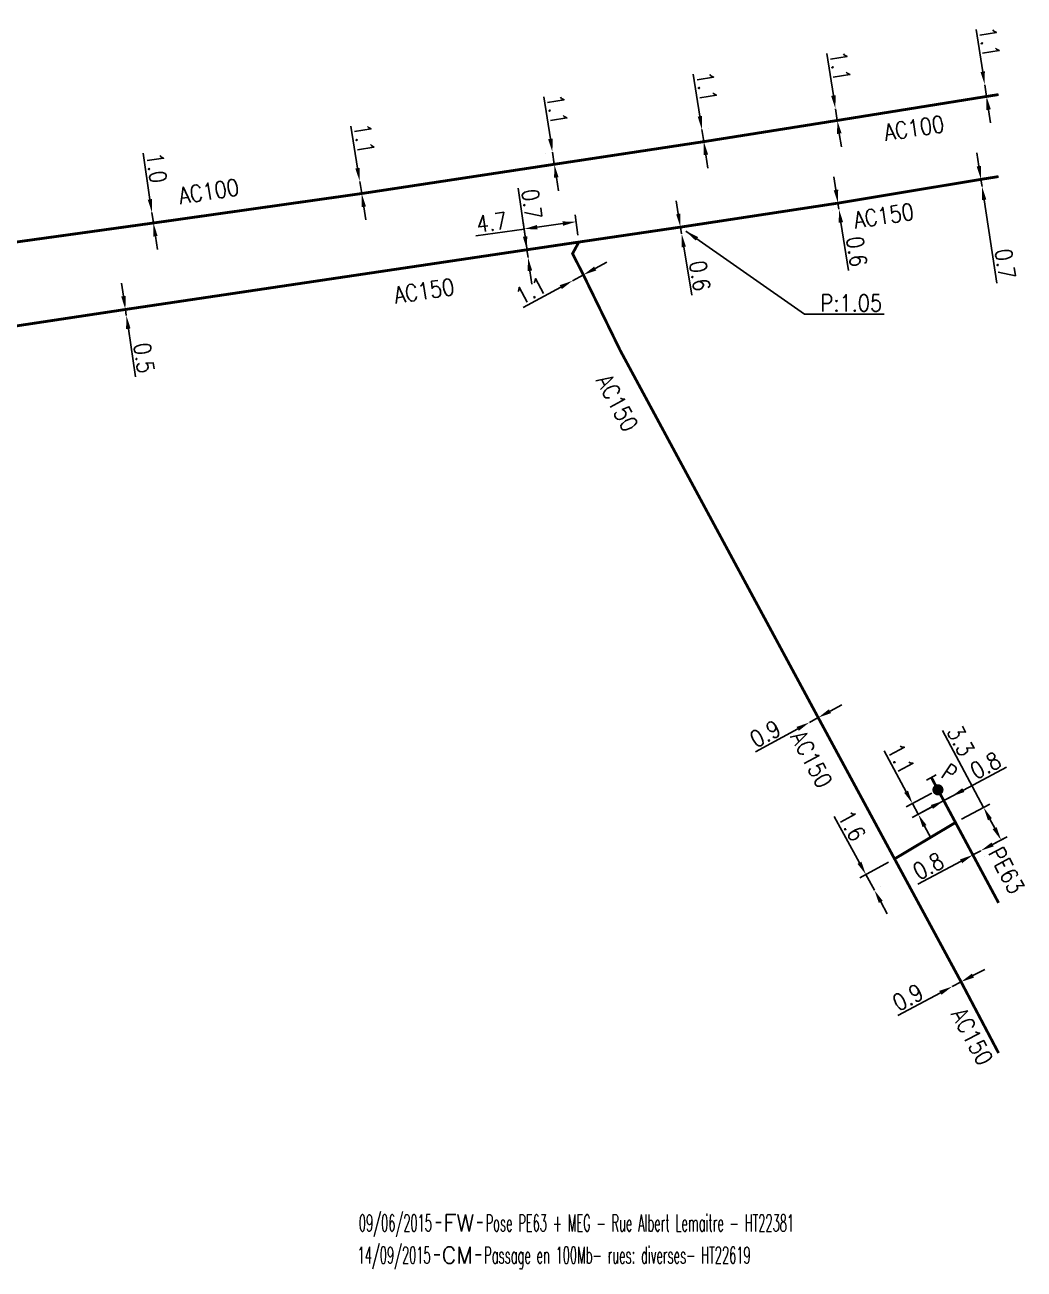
# Model space of a CAD drawing. Header units: millimetres. Extents: x 149996 to 151004, y 126998 to 128018.
# Drawn here: x 150912.8 to 151002.3, y 127483 to 127594.5 of the extents above; entities that cross this region are included whole.
import ezdxf
from ezdxf.enums import TextEntityAlignment as Align

# ---------------------------------------------------------------- set-up
doc = ezdxf.new("R2010")
doc.units = ezdxf.units.MM
doc.header["$PDMODE"] = 34
doc.linetypes.add('L_100_AP', pattern=[14, 10, -1.5, 1, -1.5])
doc.linetypes.add('L_100_PE', pattern=[14, 10, -1.5, 1, -1.5])
doc.layers.get('0').update_dxf_attribs({"linetype": 'CONTINUOUS'})
doc.layers.get('DEFPOINTS').update_dxf_attribs({"linetype": 'CONTINUOUS'})
for name, color, linetype in [('L_140', 3, 'CONTINUOUS'), ('L_300', 7, 'CONTINUOUS'), ('L_340', 7, 'CONTINUOUS'), ('L_910', 7, 'CONTINUOUS')]:
    doc.layers.add(name, color=color, linetype=linetype)
doc.styles.add('G_ROMANS', font='ROMANS.SHX', dxfattribs={"width": 0.75})
doc.styles.get("Standard").update_dxf_attribs({"font": 'romans.shx', "width": 0.85})
doc.dimstyles.get("Standard").update_dxf_attribs({"dimtxt": 1.5, "dimasz": 1.2, "dimexe": 0.625, "dimexo": 0.625, "dimgap": 0.25, "dimtad": 1, "dimdec": 1, "dimzin": 0, "dimdsep": 46, "dimtxsty": 'Standard', "dimcen": -0.5, "dimadec": 0, "dimazin": 0, "dimtfac": 1, "dimtdec": 1, "dimtmove": 0, "dimatfit": 3, "dimfxl": 0, "dimtolj": 1, "dimtzin": 0, "dimarcsym": 0})

# ---------------------------------------------------------------- blocks, each defined once
blk = doc.blocks.new('*D826')
at = {"layer": 'DEFPOINTS', "color": 0, "linetype": 'Continuous', "transparency": 16777216}
for p in [(150996.64, 127508.77), (150995.85, 127508.35), (150995.85, 127508.35)]:
    blk.add_point(p, dxfattribs=at)
at = {"layer": 'L_140', "color": 0, "linetype": 'Continuous', "lineweight": -2, "transparency": 16777216}
for p, q in [((150997.7, 127509.33), (150998.76, 127509.89)), ((150996.64, 127508.77), (150995.85, 127508.35)), ((150994.79, 127507.78), (150990.98, 127505.76))]:
    blk.add_line(p, q, dxfattribs=at)
at = {"layer": 'L_140', "color": 0, "linetype": 'Continuous', "transparency": 16777216}
for points in [[(150997.61, 127509.51), (150997.8, 127509.15), (150996.64, 127508.77)], [(150994.69, 127507.96), (150994.88, 127507.61), (150995.85, 127508.35)]]:
    blk.add_solid(points, dxfattribs=at)
at = {"layer": 'L_140', "color": 0, "linetype": 'Continuous', "transparency": 16777216, "insert": (150991.88, 127507.38), "char_height": 1.5, "attachment_point": 5, "rotation": 27.9396}
blk.add_mtext('\\A1;0.9', dxfattribs=at)
blk = doc.blocks.new('*D827')
at = {"layer": 'DEFPOINTS', "color": 0, "linetype": 'Continuous', "transparency": 16777216}
for p in [(150990.68, 127519.79), (150988.87, 127516.99), (150988.87, 127516.99)]:
    blk.add_point(p, dxfattribs=at)
at = {"layer": 'L_140', "color": 0, "linetype": 'Continuous', "lineweight": -2, "transparency": 16777216}
for p, q in [((150987.53, 127519.45), (150985.27, 127523.6)), ((150990.13, 127519.5), (150987.56, 127518.09)), ((150988.87, 127516.99), (150988.11, 127518.39)), ((150989.42, 127517.29), (150989.42, 127517.29)), ((150989.44, 127515.93), (150990.02, 127514.88))]:
    blk.add_line(p, q, dxfattribs=at)
at = {"layer": 'L_140', "color": 0, "linetype": 'Continuous', "transparency": 16777216}
for points in [[(150987.71, 127519.54), (150987.36, 127519.35), (150988.11, 127518.39)], [(150989.62, 127516.03), (150989.27, 127515.84), (150988.87, 127516.99)]]:
    blk.add_solid(points, dxfattribs=at)
at = {"layer": 'L_140', "color": 0, "linetype": 'Continuous', "transparency": 16777216, "insert": (150986.86, 127522.77), "char_height": 1.5, "attachment_point": 5, "rotation": 298.5485}
blk.add_mtext('\\A1;1.6', dxfattribs=at)
blk = doc.blocks.new('*D828')
at = {"layer": 'DEFPOINTS', "color": 0, "linetype": 'Continuous', "transparency": 16777216}
for p in [(150983.84, 127532.45), (150983.05, 127532.02), (150983.05, 127532.02)]:
    blk.add_point(p, dxfattribs=at)
at = {"layer": 'L_140', "color": 0, "linetype": 'Continuous', "lineweight": -2, "transparency": 16777216}
for p, q in [((150984.9, 127533.02), (150985.95, 127533.6)), ((150983.84, 127532.45), (150983.05, 127532.02)), ((150982, 127531.44), (150978.21, 127529.38))]:
    blk.add_line(p, q, dxfattribs=at)
at = {"layer": 'L_140', "color": 0, "linetype": 'Continuous', "transparency": 16777216}
for points in [[(150984.8, 127533.2), (150984.99, 127532.85), (150983.84, 127532.45)], [(150981.9, 127531.62), (150982.1, 127531.27), (150983.05, 127532.02)]]:
    blk.add_solid(points, dxfattribs=at)
at = {"layer": 'L_140', "color": 0, "linetype": 'Continuous', "transparency": 16777216, "insert": (150979.1, 127531), "char_height": 1.5, "attachment_point": 5, "rotation": 28.5816}
blk.add_mtext('\\A1;0.9', dxfattribs=at)
blk = doc.blocks.new('*D829')
at = {"layer": 'DEFPOINTS', "color": 0, "linetype": 'Continuous', "transparency": 16777216}
for p in [(150997.7, 127520.14), (150998.4, 127520.52), (150998.4, 127520.52)]:
    blk.add_point(p, dxfattribs=at)
at = {"layer": 'L_140', "color": 0, "linetype": 'Continuous', "lineweight": -2, "transparency": 16777216}
for p, q in [((150999.46, 127521.08), (151000.52, 127521.65)), ((150998.4, 127520.52), (150997.7, 127520.14)), ((150998.7, 127519.97), (150998.7, 127519.97)), ((150996.64, 127519.58), (150992.78, 127517.52)), ((150997.99, 127519.59), (150997.99, 127519.59))]:
    blk.add_line(p, q, dxfattribs=at)
at = {"layer": 'L_140', "color": 0, "linetype": 'Continuous', "transparency": 16777216}
for points in [[(150999.37, 127521.26), (150999.56, 127520.91), (150998.4, 127520.52)], [(150996.55, 127519.75), (150996.73, 127519.4), (150997.7, 127520.14)]]:
    blk.add_solid(points, dxfattribs=at)
at = {"layer": 'L_140', "color": 0, "linetype": 'Continuous', "transparency": 16777216, "insert": (150993.71, 127519.15), "char_height": 1.5, "attachment_point": 5, "rotation": 28.0642}
blk.add_mtext('\\A1;0.8', dxfattribs=at)
blk = doc.blocks.new('*D830')
at = {"layer": 'DEFPOINTS', "color": 0, "linetype": 'Continuous', "transparency": 16777216}
for p in [(150996.14, 127523.05), (151000.22, 127521.48), (150998.4, 127520.52)]:
    blk.add_point(p, dxfattribs=at)
at = {"layer": 'L_140', "color": 0, "linetype": 'Continuous', "lineweight": -2, "transparency": 16777216}
for p, q in [((150998.66, 127524.4), (150994.98, 127531.3)), ((150996.69, 127523.34), (150999.21, 127524.69)), ((150999.65, 127522.54), (150999.23, 127523.34)), ((150998.96, 127520.81), (151000.77, 127521.78))]:
    blk.add_line(p, q, dxfattribs=at)
at = {"layer": 'L_140', "color": 0, "linetype": 'Continuous', "transparency": 16777216}
for points in [[(150999.4, 127523.43), (150999.05, 127523.24), (150998.66, 127524.4)], [(150999.83, 127522.64), (150999.47, 127522.45), (151000.22, 127521.48)]]:
    blk.add_solid(points, dxfattribs=at)
at = {"layer": 'L_140', "color": 0, "linetype": 'Continuous', "transparency": 16777216, "insert": (150996.61, 127530.37), "char_height": 1.5, "attachment_point": 5, "rotation": 298.0642}
blk.add_mtext('\\A1;3.3', dxfattribs=at)
blk = doc.blocks.new('*D831')
at = {"layer": 'DEFPOINTS', "color": 0, "linetype": 'Continuous', "transparency": 16777216}
for p in [(150994.57, 127525.98), (150997.34, 127526.22), (150992.8, 127523.79)]:
    blk.add_point(p, dxfattribs=at)
at = {"layer": 'L_300', "color": 0, "linetype": 'Continuous', "lineweight": -2, "transparency": 16777216}
for p, q in [((150991.71, 127525.81), (150989.76, 127529.46)), ((150994.02, 127525.69), (150991.73, 127524.46)), ((150996.79, 127525.93), (150992.25, 127523.49)), ((150992.8, 127523.79), (150992.28, 127524.76)), ((150993.37, 127522.73), (150993.93, 127521.67))]:
    blk.add_line(p, q, dxfattribs=at)
at = {"layer": 'L_300', "color": 0, "linetype": 'Continuous', "transparency": 16777216}
for points in [[(150991.89, 127525.91), (150991.54, 127525.72), (150992.28, 127524.76)], [(150993.54, 127522.82), (150993.19, 127522.63), (150992.8, 127523.79)]]:
    blk.add_solid(points, dxfattribs=at)
at = {"layer": 'L_300', "color": 0, "linetype": 'Continuous', "transparency": 16777216, "insert": (150991.26, 127528.77), "char_height": 1.5, "attachment_point": 5, "rotation": 298.2003}
blk.add_mtext('\\A1;1.1', dxfattribs=at)
blk = doc.blocks.new('*D832')
at = {"layer": 'DEFPOINTS', "color": 0, "linetype": 'Continuous', "transparency": 16777216}
for p in [(150995.79, 127525.39), (150995.79, 127525.39), (150995.09, 127525.01)]:
    blk.add_point(p, dxfattribs=at)
at = {"layer": 'L_140', "color": 0, "linetype": 'Continuous', "lineweight": -2, "transparency": 16777216}
for p, q in [((150996.85, 127525.96), (151000.7, 127528.02)), ((150995.09, 127525.01), (150995.79, 127525.39)), ((150994.03, 127524.45), (150992.97, 127523.88))]:
    blk.add_line(p, q, dxfattribs=at)
at = {"layer": 'L_140', "color": 0, "linetype": 'Continuous', "transparency": 16777216}
for points in [[(150996.75, 127526.13), (150996.94, 127525.78), (150995.79, 127525.39)], [(150993.93, 127524.62), (150994.12, 127524.27), (150995.09, 127525.01)]]:
    blk.add_solid(points, dxfattribs=at)
at = {"layer": 'L_140', "color": 0, "linetype": 'Continuous', "transparency": 16777216, "insert": (150998.83, 127528.16), "char_height": 1.5, "attachment_point": 5, "rotation": 28.2003}
blk.add_mtext('\\A1;0.8', dxfattribs=at)
blk = doc.blocks.new('L_300_12')
at = {"color": 0, "linetype": 'Continuous', "const_width": 0.497, "flags": 128}
blk.add_lwpolyline([(-0.25, 0, 1), (0.25, 0, 1)], format="xyb", close=True, dxfattribs=at)
at = {"color": 0, "linetype": 'Continuous', "style": 'G_ROMANS', "width": 0.75}
blk.add_text('P', height=1.5, dxfattribs=at).set_placement((0, 1.85), align=Align.MIDDLE)
at = {"color": 0, "linetype": 'Continuous', "style": 'G_ROMANS', "width": 0.75, "flags": 3}
for tag, p in [('DEF_LEG', (0, -5)), ('DEF_COUP', (0, -7.5)), ('DEF_TYPE', (0, -10))]:
    blk.add_attdef(tag, text='', height=1.2, dxfattribs=at).set_placement(p, align=Align.MIDDLE)
blk = doc.blocks.new('L_340_07')
at = {"color": 0, "linetype": 'Continuous', "const_width": 0.25, "flags": 128}
blk.add_lwpolyline([(0, 0), (1.25, 0)], dxfattribs=at)
at = {"color": 0, "linetype": 'Continuous', "flags": 128}
blk.add_lwpolyline([(1.25, -0.5), (1.25, 0.5)], dxfattribs=at)
at = {"color": 0, "linetype": 'Continuous', "style": 'G_ROMANS', "width": 0.75, "flags": 3}
for tag, p in [('DEF_LEG', (0.72, -3.47)), ('DEF_COUP', (0.72, -5.97)), ('DEF_TYPE', (0.72, -8.47))]:
    blk.add_attdef(tag, text='', height=1.2, dxfattribs=at).set_placement(p, align=Align.MIDDLE)
blk = doc.blocks.new('*D1057')
at = {"layer": 'DEFPOINTS', "color": 0, "linetype": 'Continuous', "transparency": 16777216}
for p in [(150921.77, 127569.03), (150921.85, 127568.49), (150921.85, 127568.49)]:
    blk.add_point(p, dxfattribs=at)
at = {"layer": 'L_140', "color": 0, "linetype": 'Continuous', "lineweight": -2, "transparency": 16777216}
for p, q in [((150921.59, 127570.22), (150921.41, 127571.4)), ((150921.77, 127569.03), (150921.85, 127568.49)), ((150921.23, 127568.39), (150921.23, 127568.39)), ((150922.03, 127567.3), (150922.68, 127562.98))]:
    blk.add_line(p, q, dxfattribs=at)
at = {"layer": 'L_140', "color": 0, "linetype": 'Continuous', "transparency": 16777216}
for points in [[(150921.79, 127570.25), (150921.39, 127570.19), (150921.77, 127569.03)], [(150922.23, 127567.33), (150921.83, 127567.27), (150921.85, 127568.49)]]:
    blk.add_solid(points, dxfattribs=at)
at = {"layer": 'L_140', "color": 0, "linetype": 'Continuous', "transparency": 16777216, "insert": (150923.43, 127564.69), "char_height": 1.5, "attachment_point": 5, "rotation": 278.5822}
blk.add_mtext('\\A1;0.5', dxfattribs=at)
blk = doc.blocks.new('*D1058')
at = {"layer": 'DEFPOINTS', "color": 0, "linetype": 'Continuous', "transparency": 16777216}
for p in [(150957.74, 127574.38), (150957.74, 127574.38), (150957.84, 127573.69)]:
    blk.add_point(p, dxfattribs=at)
at = {"layer": 'L_140', "color": 0, "linetype": 'Continuous', "lineweight": -2, "transparency": 16777216}
for p, q in [((150957.58, 127575.57), (150956.97, 127579.9)), ((150957.13, 127574.29), (150957.13, 127574.29)), ((150957.22, 127573.6), (150957.22, 127573.6)), ((150957.84, 127573.69), (150957.74, 127574.38)), ((150958.01, 127572.5), (150958.18, 127571.31))]:
    blk.add_line(p, q, dxfattribs=at)
at = {"layer": 'L_140', "color": 0, "linetype": 'Continuous', "transparency": 16777216}
for points in [[(150957.77, 127575.6), (150957.38, 127575.54), (150957.74, 127574.38)], [(150958.21, 127572.53), (150957.81, 127572.47), (150957.84, 127573.69)]]:
    blk.add_solid(points, dxfattribs=at)
at = {"layer": 'L_140', "color": 0, "linetype": 'Continuous', "transparency": 16777216, "insert": (150958.18, 127578.47), "char_height": 1.5, "attachment_point": 5, "rotation": 278.027}
blk.add_mtext('\\A1;0.7', dxfattribs=at)
blk = doc.blocks.new('*D1059')
at = {"layer": 'DEFPOINTS', "color": 0, "linetype": 'Continuous', "transparency": 16777216}
for p in [(150957.48, 127576.24), (150962.39, 127575.07), (150957.84, 127573.69)]:
    blk.add_point(p, dxfattribs=at)
at = {"layer": 'L_140', "color": 0, "linetype": 'Continuous', "lineweight": -2, "transparency": 16777216}
for p, q in [((150957.75, 127574.31), (150957.4, 127576.86)), ((150960.95, 127576.73), (150958.67, 127576.41)), ((150962.31, 127575.68), (150962.05, 127577.51)), ((150957.48, 127576.24), (150953.15, 127575.63))]:
    blk.add_line(p, q, dxfattribs=at)
at = {"layer": 'L_140', "color": 0, "linetype": 'Continuous', "transparency": 16777216}
for points in [[(150960.92, 127576.92), (150960.98, 127576.53), (150962.14, 127576.89)], [(150958.64, 127576.6), (150958.7, 127576.21), (150957.48, 127576.24)]]:
    blk.add_solid(points, dxfattribs=at)
at = {"layer": 'L_140', "color": 0, "linetype": 'Continuous', "transparency": 16777216, "insert": (150954.58, 127576.84), "char_height": 1.5, "attachment_point": 5, "rotation": 8.027}
blk.add_mtext('\\A1;4.7', dxfattribs=at)
blk = doc.blocks.new('*D1060')
at = {"layer": 'DEFPOINTS', "color": 0, "linetype": 'Continuous', "transparency": 16777216}
for p in [(150971.5, 127576.41), (150971.6, 127575.81), (150971.6, 127575.81)]:
    blk.add_point(p, dxfattribs=at)
at = {"layer": 'L_140', "color": 0, "linetype": 'Continuous', "lineweight": -2, "transparency": 16777216}
for p, q in [((150971.3, 127577.59), (150971.11, 127578.77)), ((150971.5, 127576.41), (150971.6, 127575.81)), ((150971.79, 127574.63), (150972.51, 127570.32))]:
    blk.add_line(p, q, dxfattribs=at)
at = {"layer": 'L_140', "color": 0, "linetype": 'Continuous', "transparency": 16777216}
for points in [[(150971.5, 127577.62), (150971.11, 127577.56), (150971.5, 127576.41)], [(150971.99, 127574.66), (150971.6, 127574.6), (150971.6, 127575.81)]]:
    blk.add_solid(points, dxfattribs=at)
at = {"layer": 'L_140', "color": 0, "linetype": 'Continuous', "transparency": 16777216, "insert": (150973.24, 127572.05), "char_height": 1.5, "attachment_point": 5, "rotation": 279.4205}
blk.add_mtext('\\A1;0.6', dxfattribs=at)
blk = doc.blocks.new('*D1061')
at = {"layer": 'DEFPOINTS', "color": 0, "linetype": 'Continuous', "transparency": 16777216}
for p in [(150985.61, 127578.56), (150985.7, 127578.01), (150985.7, 127578.01)]:
    blk.add_point(p, dxfattribs=at)
at = {"layer": 'L_140', "color": 0, "linetype": 'Continuous', "lineweight": -2, "transparency": 16777216}
for p, q in [((150985.43, 127579.74), (150985.25, 127580.93)), ((150985.08, 127577.92), (150985.08, 127577.92)), ((150985.61, 127578.56), (150985.7, 127578.01)), ((150985.88, 127576.83), (150986.54, 127572.51))]:
    blk.add_line(p, q, dxfattribs=at)
at = {"layer": 'L_140', "color": 0, "linetype": 'Continuous', "transparency": 16777216}
for points in [[(150985.63, 127579.77), (150985.23, 127579.71), (150985.61, 127578.56)], [(150986.07, 127576.86), (150985.68, 127576.8), (150985.7, 127578.01)]]:
    blk.add_solid(points, dxfattribs=at)
at = {"layer": 'L_140', "color": 0, "linetype": 'Continuous', "transparency": 16777216, "insert": (150987.29, 127574.23), "char_height": 1.5, "attachment_point": 5, "rotation": 278.6977}
blk.add_mtext('\\A1;0.6', dxfattribs=at)
blk = doc.blocks.new('*D1062')
at = {"layer": 'DEFPOINTS', "color": 0, "linetype": 'Continuous', "transparency": 16777216}
for p in [(150998.42, 127580.69), (150998.52, 127580.04), (150998.52, 127580.04)]:
    blk.add_point(p, dxfattribs=at)
at = {"layer": 'L_140', "color": 0, "linetype": 'Continuous', "lineweight": -2, "transparency": 16777216}
for p, q in [((150998.24, 127581.87), (150998.06, 127583.06)), ((150998.42, 127580.69), (150998.52, 127580.04)), ((150998.7, 127578.86), (150999.85, 127571.4))]:
    blk.add_line(p, q, dxfattribs=at)
at = {"layer": 'L_140', "color": 0, "linetype": 'Continuous', "transparency": 16777216}
for points in [[(150998.44, 127581.9), (150998.04, 127581.84), (150998.42, 127580.69)], [(150998.9, 127578.89), (150998.51, 127578.83), (150998.52, 127580.04)]]:
    blk.add_solid(points, dxfattribs=at)
at = {"layer": 'L_140', "color": 0, "linetype": 'Continuous', "transparency": 16777216, "insert": (151000.6, 127573.12), "char_height": 1.5, "attachment_point": 5, "rotation": 278.7338}
blk.add_mtext('\\A1;0.7', dxfattribs=at)
blk = doc.blocks.new('*D1068')
at = {"layer": 'DEFPOINTS', "color": 0, "linetype": 'Continuous', "transparency": 16777216}
for p in [(150924.14, 127577.72), (150924.14, 127577.72), (150924.28, 127576.78)]:
    blk.add_point(p, dxfattribs=at)
at = {"layer": 'L_140', "color": 0, "linetype": 'Continuous', "lineweight": -2, "transparency": 16777216}
for p, q in [((150923.96, 127578.9), (150923.35, 127583.05)), ((150924.28, 127576.78), (150924.14, 127577.72)), ((150924.45, 127575.59), (150924.63, 127574.4))]:
    blk.add_line(p, q, dxfattribs=at)
at = {"layer": 'L_140', "color": 0, "linetype": 'Continuous', "transparency": 16777216}
for points in [[(150924.16, 127578.93), (150923.77, 127578.87), (150924.14, 127577.72)], [(150924.65, 127575.62), (150924.26, 127575.56), (150924.28, 127576.78)]]:
    blk.add_solid(points, dxfattribs=at)
at = {"layer": 'L_140', "color": 0, "linetype": 'Continuous', "transparency": 16777216, "insert": (150924.56, 127581.72), "char_height": 1.5, "attachment_point": 5, "rotation": 278.4096}
blk.add_mtext('\\A1;1.0', dxfattribs=at)
blk = doc.blocks.new('*D1069')
at = {"layer": 'DEFPOINTS', "color": 0, "linetype": 'Continuous', "transparency": 16777216}
for p in [(150942.76, 127580.51), (150942.76, 127580.51), (150942.94, 127579.42)]:
    blk.add_point(p, dxfattribs=at)
at = {"layer": 'L_140', "color": 0, "linetype": 'Continuous', "lineweight": -2, "transparency": 16777216}
for p, q in [((150942.57, 127581.69), (150941.97, 127585.47)), ((150942.94, 127579.42), (150942.76, 127580.51)), ((150943.13, 127578.24), (150943.32, 127577.05))]:
    blk.add_line(p, q, dxfattribs=at)
at = {"layer": 'L_140', "color": 0, "linetype": 'Continuous', "transparency": 16777216}
for points in [[(150942.77, 127581.72), (150942.37, 127581.66), (150942.76, 127580.51)], [(150943.32, 127578.27), (150942.93, 127578.2), (150942.94, 127579.42)]]:
    blk.add_solid(points, dxfattribs=at)
at = {"layer": 'L_140', "color": 0, "linetype": 'Continuous', "transparency": 16777216, "insert": (150943.16, 127584.33), "char_height": 1.5, "attachment_point": 5, "rotation": 279.1109}
blk.add_mtext('\\A1;1.1', dxfattribs=at)
blk = doc.blocks.new('*D1070')
at = {"layer": 'DEFPOINTS', "color": 0, "linetype": 'Continuous', "transparency": 16777216}
for p in [(150960.03, 127583.13), (150960.03, 127583.13), (150960.19, 127582.04)]:
    blk.add_point(p, dxfattribs=at)
at = {"layer": 'L_140', "color": 0, "linetype": 'Continuous', "lineweight": -2, "transparency": 16777216}
for p, q in [((150959.84, 127584.32), (150959.26, 127588.1)), ((150959.41, 127583.04), (150959.41, 127583.04)), ((150960.19, 127582.04), (150960.03, 127583.13)), ((150959.58, 127581.95), (150959.58, 127581.95)), ((150960.38, 127580.86), (150960.56, 127579.67))]:
    blk.add_line(p, q, dxfattribs=at)
at = {"layer": 'L_140', "color": 0, "linetype": 'Continuous', "transparency": 16777216}
for points in [[(150960.04, 127584.35), (150959.64, 127584.29), (150960.03, 127583.13)], [(150960.57, 127580.89), (150960.18, 127580.83), (150960.19, 127582.04)]]:
    blk.add_solid(points, dxfattribs=at)
at = {"layer": 'L_140', "color": 0, "linetype": 'Continuous', "transparency": 16777216, "insert": (150960.45, 127586.95), "char_height": 1.5, "attachment_point": 5, "rotation": 278.7799}
blk.add_mtext('\\A1;1.1', dxfattribs=at)
blk = doc.blocks.new('*D1071')
at = {"layer": 'DEFPOINTS', "color": 0, "linetype": 'Continuous', "transparency": 16777216}
for p in [(150973.42, 127585.16), (150973.42, 127585.16), (150973.59, 127584.07)]:
    blk.add_point(p, dxfattribs=at)
at = {"layer": 'L_140', "color": 0, "linetype": 'Continuous', "lineweight": -2, "transparency": 16777216}
for p, q in [((150973.24, 127586.34), (150972.65, 127590.12)), ((150973.59, 127584.07), (150973.42, 127585.16)), ((150974.04, 127585.26), (150974.04, 127585.26)), ((150974.21, 127584.17), (150974.21, 127584.17)), ((150973.78, 127582.89), (150973.96, 127581.7))]:
    blk.add_line(p, q, dxfattribs=at)
at = {"layer": 'L_140', "color": 0, "linetype": 'Continuous', "transparency": 16777216}
for points in [[(150973.44, 127586.38), (150973.04, 127586.31), (150973.42, 127585.16)], [(150973.98, 127582.92), (150973.58, 127582.86), (150973.59, 127584.07)]]:
    blk.add_solid(points, dxfattribs=at)
at = {"layer": 'L_140', "color": 0, "linetype": 'Continuous', "transparency": 16777216, "insert": (150973.84, 127588.98), "char_height": 1.5, "attachment_point": 5, "rotation": 278.8633}
blk.add_mtext('\\A1;1.1', dxfattribs=at)
blk = doc.blocks.new('*D1072')
at = {"layer": 'DEFPOINTS', "color": 0, "linetype": 'Continuous', "transparency": 16777216}
for p in [(150985.38, 127587.01), (150985.38, 127587.01), (150985.55, 127585.97)]:
    blk.add_point(p, dxfattribs=at)
at = {"layer": 'L_140', "color": 0, "linetype": 'Continuous', "lineweight": -2, "transparency": 16777216}
for p, q in [((150985.2, 127588.2), (150984.61, 127591.98)), ((150985.55, 127585.97), (150985.38, 127587.01)), ((150985.73, 127584.79), (150985.92, 127583.6))]:
    blk.add_line(p, q, dxfattribs=at)
at = {"layer": 'L_140', "color": 0, "linetype": 'Continuous', "transparency": 16777216}
for points in [[(150985.4, 127588.23), (150985, 127588.17), (150985.38, 127587.01)], [(150985.93, 127584.82), (150985.53, 127584.76), (150985.55, 127585.97)]]:
    blk.add_solid(points, dxfattribs=at)
at = {"layer": 'L_140', "color": 0, "linetype": 'Continuous', "transparency": 16777216, "insert": (150985.8, 127590.83), "char_height": 1.5, "attachment_point": 5, "rotation": 278.8855}
blk.add_mtext('\\A1;1.1', dxfattribs=at)
blk = doc.blocks.new('*D1073')
at = {"layer": 'DEFPOINTS', "color": 0, "linetype": 'Continuous', "transparency": 16777216}
for p in [(150998.76, 127589.16), (150998.76, 127589.16), (150998.92, 127588.12)]:
    blk.add_point(p, dxfattribs=at)
at = {"layer": 'L_140', "color": 0, "linetype": 'Continuous', "lineweight": -2, "transparency": 16777216}
for p, q in [((150998.58, 127590.34), (150997.99, 127594.12)), ((150998.92, 127588.12), (150998.76, 127589.16)), ((150999.11, 127586.93), (150999.29, 127585.75))]:
    blk.add_line(p, q, dxfattribs=at)
at = {"layer": 'L_140', "color": 0, "linetype": 'Continuous', "transparency": 16777216}
for points in [[(150998.77, 127590.37), (150998.38, 127590.31), (150998.76, 127589.16)], [(150999.3, 127586.97), (150998.91, 127586.9), (150998.92, 127588.12)]]:
    blk.add_solid(points, dxfattribs=at)
at = {"layer": 'L_140', "color": 0, "linetype": 'Continuous', "transparency": 16777216, "insert": (150999.18, 127592.98), "char_height": 1.5, "attachment_point": 5, "rotation": 278.8098}
blk.add_mtext('\\A1;1.1', dxfattribs=at)
blk = doc.blocks.new('*D1074')
at = {"layer": 'DEFPOINTS', "color": 0, "linetype": 'Continuous', "transparency": 16777216}
for p in [(150961.83, 127571.6), (150961.83, 127571.6), (150962.8, 127572.13)]:
    blk.add_point(p, dxfattribs=at)
at = {"layer": 'L_140', "color": 0, "linetype": 'Continuous', "lineweight": -2, "transparency": 16777216}
for p, q in [((150963.86, 127572.7), (150964.91, 127573.26)), ((150962.8, 127572.13), (150961.83, 127571.6)), ((150960.78, 127571.04), (150957.41, 127569.22))]:
    blk.add_line(p, q, dxfattribs=at)
at = {"layer": 'L_140', "color": 0, "linetype": 'Continuous', "transparency": 16777216}
for points in [[(150963.76, 127572.87), (150963.95, 127572.52), (150962.8, 127572.13)], [(150960.68, 127571.21), (150960.87, 127570.86), (150961.83, 127571.6)]]:
    blk.add_solid(points, dxfattribs=at)
at = {"layer": 'L_140', "color": 0, "linetype": 'Continuous', "transparency": 16777216, "insert": (150958.09, 127570.72), "char_height": 1.5, "attachment_point": 5, "rotation": 28.3122}
blk.add_mtext('\\A1;1.1', dxfattribs=at)
blk = doc.blocks.new('GIS_MODF')
at = {"color": 0, "linetype": 'Continuous', "flags": 128}
for points in [[(-2.18, -0.01), (-1.68, -0.01)], [(1.52, -0.01), (2.02, -0.01)]]:
    blk.add_lwpolyline(points, dxfattribs=at)
at = {"color": 0, "linetype": 'Continuous', "width": 0.5}
blk.add_attdef('DATE', text='', height=1.5, dxfattribs=at).set_placement((-2.5, -0.8), align=Align.RIGHT)
at = {"color": 0, "linetype": 'Continuous', "width": 1.771291}
blk.add_attdef('USER', text='', height=1.5, dxfattribs=at).set_placement((-1.51, -0.8), (1.28, -0.8), align=Align.FIT)
at = {"color": 0, "linetype": 'Continuous', "width": 0.5}
blk.add_attdef('DESC', (2.29, -0.8), '', height=1.5, dxfattribs=at)

msp = doc.modelspace()

# ---------------------------------------------------------------- linework, layer by layer
at = {"layer": 'L_140', "linetype": 'L_100_AP', "const_width": 0.25, "flags": 128}
for points in [[(150898.72, 127573.18), (150899.68, 127573.36), (150903.61, 127573.83), (150909.81, 127574.77), (150924.28, 127576.78), (150942.94, 127579.42), (150960.19, 127582.04), (150973.59, 127584.07), (150985.55, 127585.97), (150998.92, 127588.12), (151000, 127588.29)], [(150826.1, 127554.38), (150828.83, 127555.03), (150838.64, 127556.82), (150852.04, 127559.02), (150861.87, 127560.25), (150884.62, 127563.42), (150921.77, 127569.03), (150957.74, 127574.38), (150962.39, 127575.07), (150971.5, 127576.41), (150985.61, 127578.56), (150998.42, 127580.69), (151000, 127580.94)], [(151000, 127502.39), (150996.64, 127508.77), (150990.68, 127519.79), (150983.84, 127532.45), (150966.1, 127565.36), (150962.8, 127572.13), (150961.83, 127574.03), (150962.39, 127575.07)]]:
    msp.add_lwpolyline(points, dxfattribs=at)
at = {"layer": 'L_140', "linetype": 'L_100_PE', "const_width": 0.25, "flags": 128}
for points in [[(150994.57, 127525.98), (150995.09, 127525.01), (150996.14, 127523.05), (150997.7, 127520.14), (151000, 127515.85)], [(150990.68, 127519.79), (150996.14, 127523.05)]]:
    msp.add_lwpolyline(points, dxfattribs=at)

# ---------------------------------------------------------------- block references
at = {"layer": 'L_300', "rotation": 325.9625927607126}
msp.add_blockref('L_300_12', (150994.57, 127525.98), dxfattribs=at)
at = {"layer": 'L_340', "rotation": 118.2003335074008}
msp.add_blockref('L_340_07', (150994.57, 127525.98), dxfattribs=at)
at = {"layer": 'L_910', "color": 1, "linetype": 'Continuous'}
ref = msp.add_blockref('GIS_MODF', (150951.75, 127487.21), dxfattribs=at)
ref.add_attrib('DATE', '09/06/2015', dxfattribs={"layer": '0', "color": 0, "linetype": 'Continuous', "height": 1.5, "width": 0.5}).set_placement((150949.24, 127486.41), align=Align.RIGHT)
ref.add_attrib('USER', 'FW', dxfattribs={"layer": '0', "color": 0, "linetype": 'Continuous', "height": 1.5, "width": 0.97421}).set_placement((150950.24, 127486.41), (150953.02, 127486.41), align=Align.FIT)
ref.add_attrib('DESC', 'Pose PE63 + MEG - Rue Albert Lemaitre - HT22381', (150954.04, 127486.41), dxfattribs={"layer": '0', "color": 0, "linetype": 'Continuous', "height": 1.5, "width": 0.5})
at = {"layer": 'L_910', "linetype": 'Continuous'}
ref = msp.add_blockref('GIS_MODF', (150951.62, 127484.32), dxfattribs=at)
ref.add_attrib('DATE', '14/09/2015', dxfattribs={"layer": '0', "color": 0, "linetype": 'Continuous', "height": 1.5, "width": 0.5}).set_placement((150949.12, 127483.53), align=Align.RIGHT)
ref.add_attrib('USER', 'CM', dxfattribs={"layer": '0', "color": 0, "linetype": 'Continuous', "height": 1.5, "width": 0.950449}).set_placement((150950.12, 127483.53), (150952.9, 127483.53), align=Align.FIT)
ref.add_attrib('DESC', 'Passage en 100Mb- rues: diverses- HT22619', (150953.91, 127483.53), dxfattribs={"layer": '0', "color": 0, "linetype": 'Continuous', "height": 1.5, "width": 0.5})

# ---------------------------------------------------------------- texts
at = {"layer": 'L_140', "linetype": 'Continuous', "width": 0.85}
for s, rotation, p in [('AC100', 8.5699, (150989.87, 127584.14)), ('AC100', 8.5699, (150926.68, 127578.47)), ('AC150', 8.5699, (150987.15, 127576.29)), ('AC150', 8.5699, (150945.97, 127569.55)), ('AC150', 298.2198, (150963.9, 127562.68)), ('AC150', 298.0642, (150981.31, 127530.75)), ('PE63', 298.0642, (150999.01, 127520.34)), ('AC150', 298.0642, (150995.7, 127505.89))]:
    msp.add_text(s, height=1.5, rotation=rotation, dxfattribs=at).set_placement(p)
at = {"layer": 'L_140', "linetype": 'Continuous', "insert": (150984.05, 127568.86), "char_height": 1.5, "attachment_point": 7}
msp.add_mtext('P:1.05', dxfattribs=at)

# ---------------------------------------------------------------- dimensions: what is measured, and where the dimension line sits
at = {"layer": 'L_140', "linetype": 'Continuous'}
for base, p1, p2, angle, picture, middle in [((150998.7607, 127589.1583), (150998.9215, 127588.1207), (150998.7607, 127589.1583), 278.8098, '*D1073', (150998.1921, 127592.827)), ((150985.3834, 127587.0105), (150985.5455841, 127585.9731012), (150985.3834, 127587.0105), 278.8855425, '*D1072', (150984.8099632, 127590.6784458)), ((150973.42, 127585.16), (150973.59, 127584.07), (150973.42, 127585.16), 278.8633, '*D1071', (150972.85, 127588.83)), ((150960.03, 127583.13), (150960.19, 127582.04), (150960.03, 127583.13), 278.7799, '*D1070', (150959.46, 127586.8)), ((150942.76, 127580.51), (150942.94, 127579.42), (150942.76, 127580.51), 279.1109, '*D1069', (150942.17, 127584.17)), ((150924.14025, 127577.71623), (150924.27919, 127576.77645), (150924.14025, 127577.71623), 278.40964, '*D1068', (150923.57066, 127581.569)), ((150998.52, 127580.04), (150998.42, 127580.69), (150998.52, 127580.04), 98.7338, '*D1062', (150999.61, 127572.97)), ((150957.74, 127574.38), (150957.84, 127573.69), (150957.74, 127574.38), 278.027, '*D1058', (150957.19, 127578.33)), ((150985.6955, 127578.0145), (150985.6123, 127578.5582), (150985.6955, 127578.0145), 98.6977, '*D1061', (150986.2982, 127574.0746)), ((150957.48, 127576.24), (150962.39, 127575.07), (150957.84, 127573.69), 8.027, '*D1059', (150954.72, 127575.85)), ((150971.6, 127575.81), (150971.5, 127576.41), (150971.6, 127575.81), 99.4205, '*D1060', (150972.25, 127571.88)), ((150961.83, 127571.6), (150962.8, 127572.13), (150961.83, 127571.6), 28.3122, '*D1074', (150958.56, 127569.84)), ((150921.85, 127568.49), (150921.77, 127569.03), (150921.85, 127568.49), 98.5822, '*D1057', (150922.45, 127564.55)), ((150983.05, 127532.02), (150983.84, 127532.45), (150983.05, 127532.02), 28.5816, '*D828', (150979.58, 127530.12)), ((151000.22, 127521.48), (150996.14, 127523.05), (150998.4, 127520.52), 118.0642, '*D830', (150995.73, 127529.9)), ((150995.79, 127525.39), (150995.09, 127525.01), (150995.79, 127525.39), 208.2003, '*D832', (150999.3, 127527.27)), ((150988.87, 127516.99), (150990.68, 127519.79), (150988.87, 127516.99), 118.5485, '*D827', (150985.98, 127522.29)), ((150998.4, 127520.52), (150997.7, 127520.14), (150998.4, 127520.52), 208.0642, '*D829', (150994.18, 127518.27)), ((150995.85, 127508.35), (150996.64, 127508.77), (150995.85, 127508.35), 27.9396, '*D826', (150992.35, 127506.49))]:
    dim = msp.add_linear_dim(base=base, p1=p1, p2=p2, angle=angle, dimstyle='Standard', dxfattribs=at)
    dim.commit()
    dim.dimension.update_dxf_attribs({"geometry": picture, "text_midpoint": middle, "dimtype": 160})
at = {"layer": 'L_300', "linetype": 'Continuous'}
dim = msp.add_linear_dim(base=(150992.8, 127523.79), p1=(150994.57, 127525.98), p2=(150997.34, 127526.22), angle=118.2003, dimstyle='Standard', dxfattribs=at)
dim.commit()
dim.dimension.update_dxf_attribs({"geometry": '*D831', "text_midpoint": (150990.38, 127528.3), "dimtype": 160})

# ---------------------------------------------------------------- leaders
at = {"layer": 'L_140', "linetype": 'Continuous', "annotation_type": 0, "has_hookline": 1, "hookline_direction": 0, "text_width": 5.71}
msp.add_leader([(150971.99, 127576.05), (150982.6, 127568.61), (150983.8, 127568.61)], dimstyle='Standard', dxfattribs=at)

doc.saveas('drawing.dxf')
